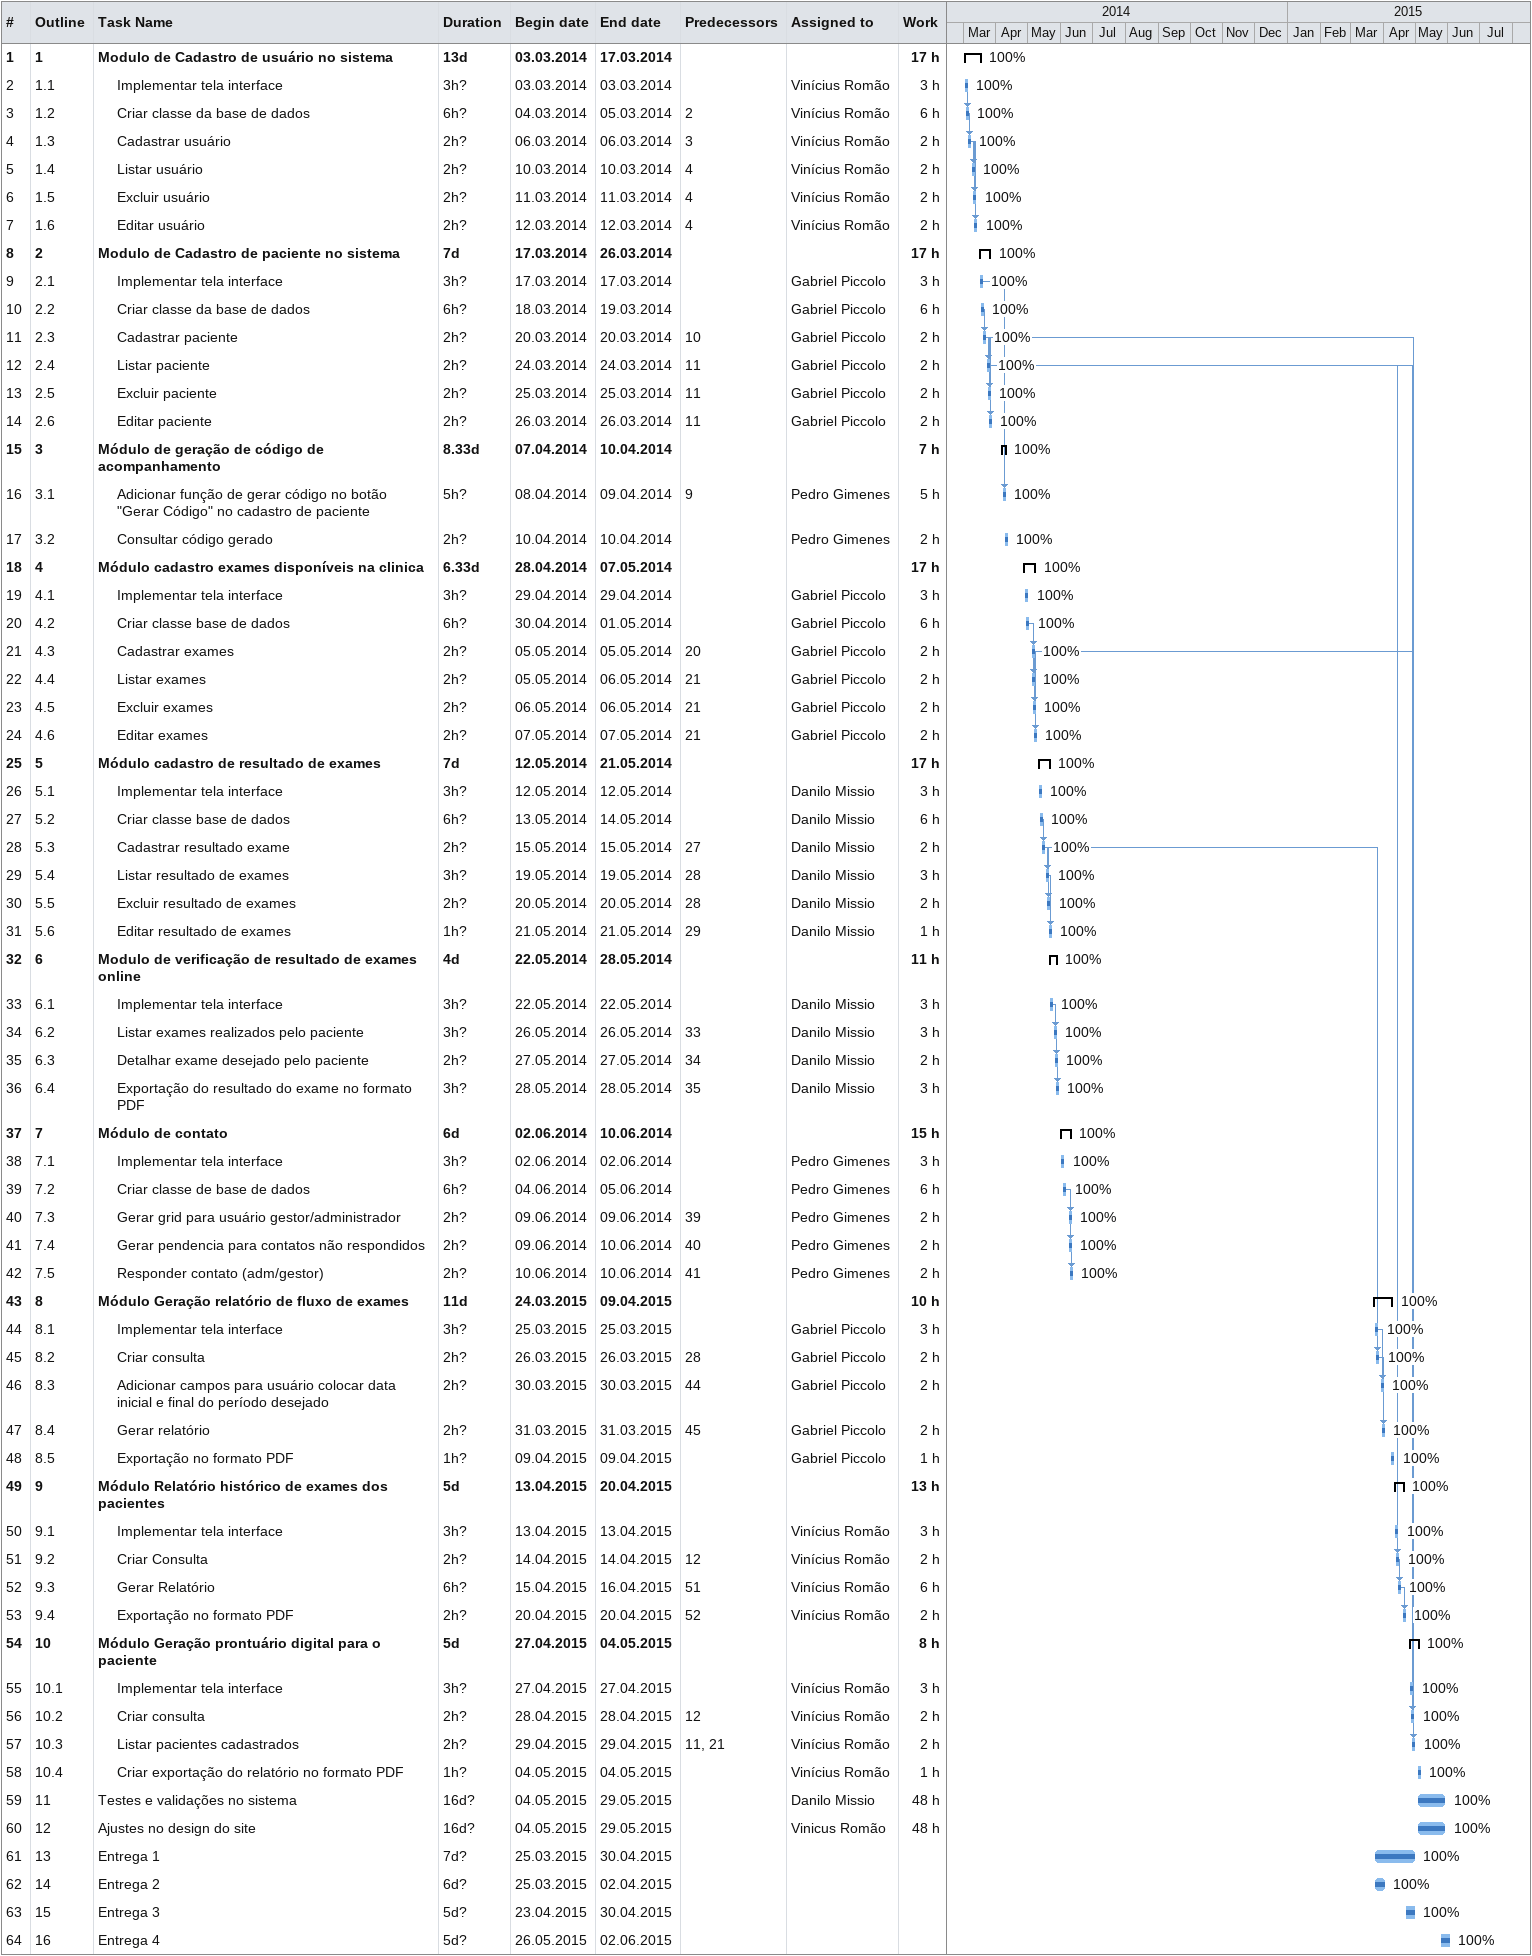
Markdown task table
| ID | WBS | Task | Duration | Start | Finish | Predecessors | Resources | % complete | Work (h) |
|---|---|---|---|---|---|---|---|---|---|
| 1 | 1 | **Modulo de Cadastro de usuário no sistema** | 13d | 2014-03-03 | 2014-03-17 |  |  | 100 | 17 |
| 2 | 1.1 | Implementar tela interface | 3h? | 2014-03-03 | 2014-03-03 |  | Vinícius Romão | 100 | 3 |
| 3 | 1.2 | Criar classe da base de dados | 6h? | 2014-03-04 | 2014-03-05 | 2 | Vinícius Romão | 100 | 6 |
| 4 | 1.3 | Cadastrar usuário | 2h? | 2014-03-06 | 2014-03-06 | 3 | Vinícius Romão | 100 | 2 |
| 5 | 1.4 | Listar usuário | 2h? | 2014-03-10 | 2014-03-10 | 4 | Vinícius Romão | 100 | 2 |
| 6 | 1.5 | Excluir usuário | 2h? | 2014-03-11 | 2014-03-11 | 4 | Vinícius Romão | 100 | 2 |
| 7 | 1.6 | Editar usuário | 2h? | 2014-03-12 | 2014-03-12 | 4 | Vinícius Romão | 100 | 2 |
| 8 | 2 | **Modulo de Cadastro de paciente no sistema** | 7d | 2014-03-17 | 2014-03-26 |  |  | 100 | 17 |
| 9 | 2.1 | Implementar tela interface | 3h? | 2014-03-17 | 2014-03-17 |  | Gabriel Piccolo | 100 | 3 |
| 10 | 2.2 | Criar classe da base de dados | 6h? | 2014-03-18 | 2014-03-19 |  | Gabriel Piccolo | 100 | 6 |
| 11 | 2.3 | Cadastrar paciente | 2h? | 2014-03-20 | 2014-03-20 | 10 | Gabriel Piccolo | 100 | 2 |
| 12 | 2.4 | Listar paciente | 2h? | 2014-03-24 | 2014-03-24 | 11 | Gabriel Piccolo | 100 | 2 |
| 13 | 2.5 | Excluir paciente | 2h? | 2014-03-25 | 2014-03-25 | 11 | Gabriel Piccolo | 100 | 2 |
| 14 | 2.6 | Editar paciente | 2h? | 2014-03-26 | 2014-03-26 | 11 | Gabriel Piccolo | 100 | 2 |
| 15 | 3 | **Módulo de geração de código de acompanhamento** | 8.33d | 2014-04-07 | 2014-04-10 |  |  | 100 | 7 |
| 16 | 3.1 | Adicionar função de gerar código no botão "Gerar Código" no cadastro de paciente | 5h? | 2014-04-08 | 2014-04-09 | 9 | Pedro Gimenes | 100 | 5 |
| 17 | 3.2 | Consultar código gerado | 2h? | 2014-04-10 | 2014-04-10 |  | Pedro Gimenes | 100 | 2 |
| 18 | 4 | **Módulo cadastro exames disponíveis na clinica** | 6.33d | 2014-04-28 | 2014-05-07 |  |  | 100 | 17 |
| 19 | 4.1 | Implementar tela interface | 3h? | 2014-04-29 | 2014-04-29 |  | Gabriel Piccolo | 100 | 3 |
| 20 | 4.2 | Criar classe base de dados | 6h? | 2014-04-30 | 2014-05-01 |  | Gabriel Piccolo | 100 | 6 |
| 21 | 4.3 | Cadastrar exames | 2h? | 2014-05-05 | 2014-05-05 | 20 | Gabriel Piccolo | 100 | 2 |
| 22 | 4.4 | Listar exames | 2h? | 2014-05-05 | 2014-05-06 | 21 | Gabriel Piccolo | 100 | 2 |
| 23 | 4.5 | Excluir exames | 2h? | 2014-05-06 | 2014-05-06 | 21 | Gabriel Piccolo | 100 | 2 |
| 24 | 4.6 | Editar exames | 2h? | 2014-05-07 | 2014-05-07 | 21 | Gabriel Piccolo | 100 | 2 |
| 25 | 5 | **Módulo cadastro de resultado de exames** | 7d | 2014-05-12 | 2014-05-21 |  |  | 100 | 17 |
| 26 | 5.1 | Implementar tela interface | 3h? | 2014-05-12 | 2014-05-12 |  | Danilo Missio | 100 | 3 |
| 27 | 5.2 | Criar classe base de dados | 6h? | 2014-05-13 | 2014-05-14 |  | Danilo Missio | 100 | 6 |
| 28 | 5.3 | Cadastrar resultado exame | 2h? | 2014-05-15 | 2014-05-15 | 27 | Danilo Missio | 100 | 2 |
| 29 | 5.4 | Listar resultado de exames | 3h? | 2014-05-19 | 2014-05-19 | 28 | Danilo Missio | 100 | 3 |
| 30 | 5.5 | Excluir resultado de exames | 2h? | 2014-05-20 | 2014-05-20 | 28 | Danilo Missio | 100 | 2 |
| 31 | 5.6 | Editar resultado de exames | 1h? | 2014-05-21 | 2014-05-21 | 29 | Danilo Missio | 100 | 1 |
| 32 | 6 | **Modulo de verificação de resultado de exames online** | 4d | 2014-05-22 | 2014-05-28 |  |  | 100 | 11 |
| 33 | 6.1 | Implementar tela interface | 3h? | 2014-05-22 | 2014-05-22 |  | Danilo Missio | 100 | 3 |
| 34 | 6.2 | Listar exames realizados pelo paciente | 3h? | 2014-05-26 | 2014-05-26 | 33 | Danilo Missio | 100 | 3 |
| 35 | 6.3 | Detalhar exame desejado pelo paciente | 2h? | 2014-05-27 | 2014-05-27 | 34 | Danilo Missio | 100 | 2 |
| 36 | 6.4 | Exportação do resultado do exame no formato PDF | 3h? | 2014-05-28 | 2014-05-28 | 35 | Danilo Missio | 100 | 3 |
| 37 | 7 | **Módulo de contato** | 6d | 2014-06-02 | 2014-06-10 |  |  | 100 | 15 |
| 38 | 7.1 | Implementar tela interface | 3h? | 2014-06-02 | 2014-06-02 |  | Pedro Gimenes | 100 | 3 |
| 39 | 7.2 | Criar classe de base de dados | 6h? | 2014-06-04 | 2014-06-05 |  | Pedro Gimenes | 100 | 6 |
| 40 | 7.3 | Gerar grid para usuário gestor/administrador | 2h? | 2014-06-09 | 2014-06-09 | 39 | Pedro Gimenes | 100 | 2 |
| 41 | 7.4 | Gerar pendencia para contatos não respondidos | 2h? | 2014-06-09 | 2014-06-10 | 40 | Pedro Gimenes | 100 | 2 |
| 42 | 7.5 | Responder contato (adm/gestor) | 2h? | 2014-06-10 | 2014-06-10 | 41 | Pedro Gimenes | 100 | 2 |
| 43 | 8 | **Módulo Geração relatório de fluxo de exames** | 11d | 2015-03-24 | 2015-04-09 |  |  | 100 | 10 |
| 44 | 8.1 | Implementar tela interface | 3h? | 2015-03-25 | 2015-03-25 |  | Gabriel Piccolo | 100 | 3 |
| 45 | 8.2 | Criar consulta | 2h? | 2015-03-26 | 2015-03-26 | 28 | Gabriel Piccolo | 100 | 2 |
| 46 | 8.3 | Adicionar campos para usuário colocar data inicial e final do período desejado | 2h? | 2015-03-30 | 2015-03-30 | 44 | Gabriel Piccolo | 100 | 2 |
| 47 | 8.4 | Gerar relatório | 2h? | 2015-03-31 | 2015-03-31 | 45 | Gabriel Piccolo | 100 | 2 |
| 48 | 8.5 | Exportação no formato PDF | 1h? | 2015-04-09 | 2015-04-09 |  | Gabriel Piccolo | 100 | 1 |
| 49 | 9 | **Módulo Relatório histórico de exames dos pacientes** | 5d | 2015-04-13 | 2015-04-20 |  |  | 100 | 13 |
| 50 | 9.1 | Implementar tela interface | 3h? | 2015-04-13 | 2015-04-13 |  | Vinícius Romão | 100 | 3 |
| 51 | 9.2 | Criar Consulta | 2h? | 2015-04-14 | 2015-04-14 | 12 | Vinícius Romão | 100 | 2 |
| 52 | 9.3 | Gerar Relatório | 6h? | 2015-04-15 | 2015-04-16 | 51 | Vinícius Romão | 100 | 6 |
| 53 | 9.4 | Exportação no formato PDF | 2h? | 2015-04-20 | 2015-04-20 | 52 | Vinícius Romão | 100 | 2 |
| 54 | 10 | **Módulo Geração prontuário digital para o paciente** | 5d | 2015-04-27 | 2015-05-04 |  |  | 100 | 8 |
| 55 | 10.1 | Implementar tela interface | 3h? | 2015-04-27 | 2015-04-27 |  | Vinícius Romão | 100 | 3 |
| 56 | 10.2 | Criar consulta | 2h? | 2015-04-28 | 2015-04-28 | 12 | Vinícius Romão | 100 | 2 |
| 57 | 10.3 | Listar pacientes cadastrados | 2h? | 2015-04-29 | 2015-04-29 | 11, 21 | Vinícius Romão | 100 | 2 |
| 58 | 10.4 | Criar exportação do relatório no formato PDF | 1h? | 2015-05-04 | 2015-05-04 |  | Vinícius Romão | 100 | 1 |
| 59 | 11 | Testes e validações no sistema | 16d? | 2015-05-04 | 2015-05-29 |  | Danilo Missio | 100 | 48 |
| 60 | 12 | Ajustes no design do site | 16d? | 2015-05-04 | 2015-05-29 |  | Vinicus Romão | 100 | 48 |
| 61 | 13 | Entrega 1 | 7d? | 2015-03-25 | 2015-04-30 |  |  | 100 |  |
| 62 | 14 | Entrega 2 | 6d? | 2015-03-25 | 2015-04-02 |  |  | 100 |  |
| 63 | 15 | Entrega 3 | 5d? | 2015-04-23 | 2015-04-30 |  |  | 100 |  |
| 64 | 16 | Entrega 4 | 5d? | 2015-05-26 | 2015-06-02 |  |  | 100 |  |
